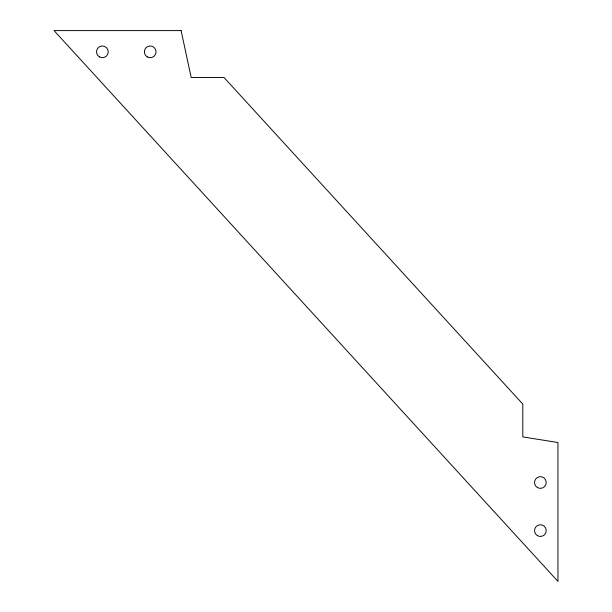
<?xml version="1.0" encoding="UTF-8"?>
<svg xmlns="http://www.w3.org/2000/svg" width="612" height="612" viewBox="0 0 612 612"><rect width="100%" height="100%" fill="white"/><g stroke="black" fill="none" stroke-linecap="round" stroke-linejoin="round"><path stroke-width="0.92" d="M181.106 30.6L54.04 30.6L557.96 581.4L557.96 442.514L522.801 436.899L522.801 404.088L223.992 77.479L191.174 77.479L181.106 30.6M99.435 56.916A5.86 5.86 0 0 0 108.225 51.836A5.86 5.86 0 0 0 99.435 46.764A5.86 5.86 0 0 0 99.435 56.916M147.27 56.916A5.86 5.86 0 0 0 156.06 51.836A5.86 5.86 0 0 0 147.27 46.764A5.86 5.86 0 0 0 147.27 56.916M537.451 487.588A5.86 5.86 0 0 0 546.241 482.508A5.86 5.86 0 0 0 537.451 477.437A5.86 5.86 0 0 0 537.451 487.588M537.451 535.684A5.86 5.86 0 0 0 546.241 530.604A5.86 5.86 0 0 0 537.451 525.532A5.86 5.86 0 0 0 537.451 535.684"/></g></svg>
